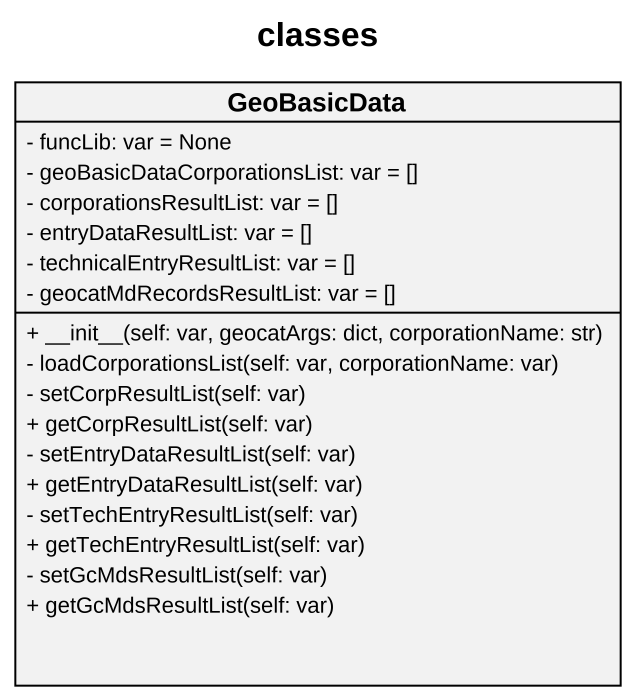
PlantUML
@startuml
title classes
hide circle
hide empty members
skinparam classAttributeIconSize 0
class GeoBasicData {
  - funcLib: var = None
  - geoBasicDataCorporationsList: var = []
  - corporationsResultList: var = []
  - entryDataResultList: var = []
  - technicalEntryResultList: var = []
  - geocatMdRecordsResultList: var = []
  + ~__init~__(self: var, geocatArgs: dict, corporationName: str)
  - loadCorporationsList(self: var, corporationName: var)
  - setCorpResultList(self: var)
  + getCorpResultList(self: var)
  - setEntryDataResultList(self: var)
  + getEntryDataResultList(self: var)
  - setTechEntryResultList(self: var)
  + getTechEntryResultList(self: var)
  - setGcMdsResultList(self: var)
  + getGcMdsResultList(self: var)
}
@enduml
